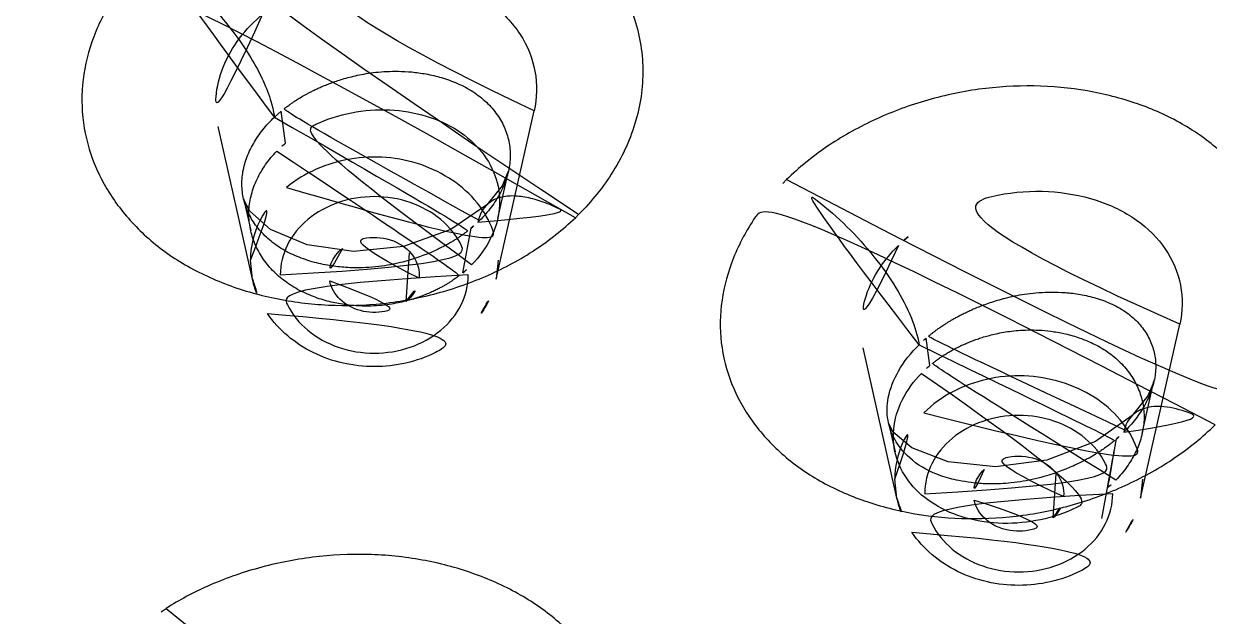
# Model space of a CAD drawing. Extents: x 16296684858 to 16296688009, y -37409618718 to -37409616409.
# Drawn here: x 16296685871.6 to 16296685883.42, y -37409617604.75 to -37409617598.84 of the extents above; entities that cross this region are included whole.
import ezdxf

# ---------------------------------------------------------------- set-up
doc = ezdxf.new("R2010")
doc.units = 0
doc.header["$LTSCALE"] = 10
doc.header["$MEASUREMENT"] = 0
doc.layers.get('0').update_dxf_attribs({"linetype": 'CONTINUOUS'})

msp = doc.modelspace()

# ---------------------------------------------------------------- linework, layer by layer
at = {"color": 7, "linetype": 'Continuous', "lineweight": 30}
for p, q in [((16296685876.306999, -37409617601.386253), (16296685876.685881, -37409617599.707123)), ((16296685874.16543, -37409617599.709747), (16296685874.098049, -37409617599.769447)), ((16296685874.209379, -37409617600.027977), (16296685874.165279, -37409617599.709663)), ((16296685873.87941, -37409617601.385941), (16296685873.536091, -37409617599.862572)), ((16296685876.32415, -37409617600.778732), (16296685876.43067, -37409617600.306343)), ((16296685879.166, -37409617600.430199), (16296685879.20369, -37409617600.392273)), ((16296685873.78981, -37409617600.581062), (16296685873.861561, -37409617600.899597)), ((16296685877.128771, -37409617600.741364), (16296685877.09734, -37409617600.772171)), ((16296685875.9776, -37409617601.320457), (16296685876.057489, -37409617600.877617)), ((16296685876.126671, -37409617600.815819), (16296685876.14192, -37409617600.801003)), ((16296685875.411329, -37409617601.607323), (16296685875.44585, -37409617601.120888)), ((16296685873.87941, -37409617601.385941), (16296685873.858231, -37409617601.196388)), ((16296685876.328239, -37409617601.196388), (16296685876.306999, -37409617601.386253)), ((16296685882.730431, -37409617603.567657), (16296685883.12159, -37409617601.834023)), ((16296685880.63233, -37409617602.244972), (16296685880.594641, -37409617601.972763)), ((16296685880.30283, -37409617603.56736), (16296685879.96562, -37409617602.071136)), ((16296685882.747959, -37409617602.922531), (16296685882.865129, -37409617602.402893)), ((16296685880.219749, -37409617602.821297), (16296685880.284081, -37409617603.106956)), ((16296685882.56428, -37409617602.911301), (16296685882.58235, -37409617602.893173)), ((16296685881.86129, -37409617603.764664), (16296685881.88904, -37409617603.325104)), ((16296685880.30283, -37409617603.56736), (16296685880.281651, -37409617603.3778)), ((16296685882.751659, -37409617603.3778), (16296685882.730431, -37409617603.567657)), ((16296685872.9687, -37409617604.700378), (16296685873.019211, -37409617604.667458))]:
    msp.add_line(p, q, dxfattribs=at)
for points in [[(16296685876.428329, -37409617600.312927), (16296685876.36804, -37409617600.454376), (16296685876.215691, -37409617600.644142)], [(16296685876.215839, -37409617600.643997), (16296685875.856291, -37409617600.891212), (16296685875.38443, -37409617601.058693), (16296685874.886209, -37409617601.108002), (16296685874.424339, -37409617601.04203), (16296685874.05954, -37409617600.889671), (16296685873.85368, -37409617600.708214), (16296685873.790991, -37409617600.587181)], [(16296685882.8627, -37409617602.409698), (16296685882.80337, -37409617602.548607), (16296685882.64909, -37409617602.743736)], [(16296685882.64922, -37409617602.743607), (16296685882.283701, -37409617603.004349), (16296685881.797831, -37409617603.190773), (16296685881.284981, -37409617603.257179), (16296685880.81406, -37409617603.205353), (16296685880.45092, -37409617603.065903), (16296685880.265791, -37409617602.909683), (16296685880.22061, -37409617602.825951)], [(16296685882.34643, -37409617603.772423), (16296685882.448509, -37409617603.211693), (16296685882.491699, -37409617602.975349)]]:
    msp.add_lwpolyline(points, dxfattribs=at)
for centre, radius, start, end in [((16296685874.952629, -37409617600.922478), 1.162999, 129.7234015, 135.570395), ((16296685875.236521, -37409617599.882607), 1.289677, 309.5204518, 313.6465487), ((16296685881.44623, -37409617602.187592), 1.603223, 130.1047632, 134.7484879), ((16296685875.244061, -37409617600.439407), 1.146428, 309.779775, 315.6502595), ((16296685881.52457, -37409617603.056183), 1.427595, 130.6401764, 134.5427434), ((16296685881.4048, -37409617603.16008), 1.197547, 130.1691422, 135.7138346), ((16296685881.595751, -37409617601.926048), 1.38159, 310.2903023, 314.5093922), ((16296685881.638149, -37409617602.563622), 1.182017, 310.2507197, 315.78091)]:
    msp.add_arc(centre, radius, start, end, dxfattribs=at)
for points, knots in [([(16296685898.215509, -37409617584.328484), (16296685898.21559, -37409617585.713203), (16296685897.981741, -37409617588.498817), (16296685896.93854, -37409617592.58239), (16296685895.22587, -37409617596.501038), (16296685892.879919, -37409617600.177963), (16296685889.94833, -37409617603.544167), (16296685886.48893, -37409617606.536774), (16296685882.56855, -37409617609.100281), (16296685878.261999, -37409617611.187103), (16296685873.650551, -37409617612.758263), (16296685868.822109, -37409617613.783943), (16296685865.524521, -37409617614.090111), (16296685863.86717, -37409617614.147903)], [0, 0, 0, 0, 0.082813822, 0.166263742, 0.250984467, 0.337483828, 0.426105415, 0.517010521, 0.610182872, 0.705440911, 0.80246456, 0.900821921, 1, 1, 1, 1]), ([(16296685863.86721, -37409617614.814484), (16296685865.42164, -37409617614.761482), (16296685868.516529, -37409617614.491333), (16296685873.06436, -37409617613.59774), (16296685877.43881, -37409617612.231178), (16296685881.569469, -37409617610.413597), (16296685885.39061, -37409617608.173889), (16296685888.84095, -37409617605.547218), (16296685891.86478, -37409617602.574867), (16296685894.412621, -37409617599.303497), (16296685896.44198, -37409617595.785011), (16296685897.91811, -37409617592.07531), (16296685898.81488, -37409617588.235878), (16296685899.015579, -37409617585.626663), (16296685899.015511, -37409617584.328484)], [0, 0, 0, 0, 0.090915414, 0.181190938, 0.270422449, 0.358258637, 0.444420454, 0.528724659, 0.611096395, 0.691583262, 0.770362773, 0.847735657, 0.92411538, 1, 1, 1, 1]), ([(16296685896.565371, -37409617585.436478), (16296685896.565439, -37409617586.733269), (16296685896.35038, -37409617589.343513), (16296685895.389799, -37409617593.174408), (16296685893.81168, -37409617596.854843), (16296685891.648491, -37409617600.316757), (16296685888.94223, -37409617603.49765), (16296685885.74218, -37409617606.340736), (16296685882.11182, -37409617608.791931), (16296685878.11841, -37409617610.808189), (16296685873.832319, -37409617612.354607), (16296685869.331421, -37409617613.402237), (16296685864.70064, -37409617613.930733), (16296685860.028971, -37409617613.930367), (16296685855.40255, -37409617613.402023), (16296685850.90774, -37409617612.356209), (16296685846.6269, -37409617610.812973), (16296685842.637369, -37409617608.800949), (16296685839.00975, -37409617606.355003), (16296685835.81028, -37409617603.517479), (16296685833.101, -37409617600.340111), (16296685830.93174, -37409617596.87722), (16296685829.346991, -37409617593.191177), (16296685828.381769, -37409617589.352226), (16296685828.165449, -37409617586.736038), (16296685828.165371, -37409617585.436478)], [0, 0, 0, 0, 0.039467152, 0.07928747, 0.1197016, 0.160836446, 0.203063895, 0.2463716, 0.290712175, 0.336005945, 0.382173286, 0.429058197, 0.476331706, 0.523712873, 0.570930863, 0.617740537, 0.663847356, 0.709094445, 0.753380435, 0.796632687, 0.838846392, 0.880029809, 0.920530501, 0.960449223, 1, 1, 1, 1]), ([(16296685863.867041, -37409617615.25592), (16296685865.52441, -37409617615.198112), (16296685868.822041, -37409617614.891937), (16296685873.65053, -37409617613.866226), (16296685878.261999, -37409617612.295036), (16296685882.568569, -37409617610.208191), (16296685886.48896, -37409617607.644676), (16296685889.94833, -37409617604.652039), (16296685892.879881, -37409617601.285828), (16296685895.2258, -37409617597.608917), (16296685896.938431, -37409617593.6903), (16296685897.9816, -37409617589.606781), (16296685898.21545, -37409617586.82119), (16296685898.21537, -37409617585.436478)], [0, 0, 0, 0, 0.099179496, 0.197537965, 0.294562404, 0.389820919, 0.482993446, 0.573898453, 0.662519691, 0.749018479, 0.833738426, 0.917187367, 1, 1, 1, 1]), ([(16296685825.0653, -37409617586.045883), (16296685825.06538, -37409617587.460716), (16296685825.300369, -37409617590.307854), (16296685826.348539, -37409617594.485443), (16296685828.06962, -37409617598.49839), (16296685830.428699, -37409617602.273659), (16296685833.38068, -37409617605.743263), (16296685836.871799, -37409617608.844833), (16296685840.832529, -37409617611.51886), (16296685845.19047, -37409617613.718781), (16296685849.86791, -37409617615.405777), (16296685854.779039, -37409617616.547943), (16296685859.82963, -37409617617.123352), (16296685864.923361, -37409617617.122131), (16296685869.967319, -37409617616.545433), (16296685874.868521, -37409617615.404572), (16296685879.53652, -37409617613.721252), (16296685883.88719, -37409617611.526482), (16296685887.84297, -37409617608.85862), (16296685891.332161, -37409617605.763283), (16296685894.2862, -37409617602.297546), (16296685896.650579, -37409617598.521523), (16296685898.3776, -37409617594.502907), (16296685899.42971, -37409617590.316963), (16296685899.665371, -37409617587.463608), (16296685899.665291, -37409617586.045883)], [0, 0, 0, 0, 0.039480573, 0.079296804, 0.119690272, 0.160821969, 0.203059758, 0.246376118, 0.290732494, 0.336042186, 0.382252965, 0.429155458, 0.47642631, 0.523791486, 0.570989488, 0.617786329, 0.663899361, 0.709132394, 0.753418549, 0.796672849, 0.838889695, 0.88006022, 0.920531113, 0.960438825, 1, 1, 1, 1]), ([(16296685899.015301, -37409617586.045883), (16296685899.015369, -37409617587.435852), (16296685898.784849, -37409617590.233162), (16296685897.755489, -37409617594.33799), (16296685896.06476, -37409617598.281311), (16296685893.74715, -37409617601.990837), (16296685890.84721, -37409617605.39975), (16296685887.417721, -37409617608.44696), (16296685883.526751, -37409617611.07428), (16296685879.24552, -37409617613.235847), (16296685874.65015, -37409617614.893532), (16296685869.824881, -37409617616.016037), (16296685864.861971, -37409617616.581711), (16296685859.8563, -37409617616.580673), (16296685854.899429, -37409617616.01403), (16296685850.08304, -37409617614.892937), (16296685845.49589, -37409617613.2388), (16296685841.22081, -37409617611.082207), (16296685837.333839, -37409617608.460861), (16296685833.90546, -37409617605.419708), (16296685831.002649, -37409617602.014633), (16296685828.678921, -37409617598.304298), (16296685826.9814, -37409617594.35537), (16296685825.94721, -37409617590.242249), (16296685825.71538, -37409617587.438728), (16296685825.7153, -37409617586.045883)], [0, 0, 0, 0, 0.039474285, 0.079290558, 0.119687987, 0.160818636, 0.203049312, 0.246357654, 0.290706797, 0.336012441, 0.382214469, 0.429115805, 0.476390614, 0.523763173, 0.570969719, 0.61777358, 0.66388826, 0.709126849, 0.753412861, 0.796664323, 0.838879123, 0.880053881, 0.920533265, 0.960444101, 1, 1, 1, 1]), ([(16296685828.16523, -37409617586.636948), (16296685828.1653, -37409617587.933762), (16296685828.380659, -37409617590.544006), (16296685829.341669, -37409617594.374901), (16296685830.9202, -37409617598.055321), (16296685833.083771, -37409617601.517258), (16296685835.79038, -37409617604.698112), (16296685838.990749, -37409617607.541199), (16296685842.62137, -37409617609.992393), (16296685846.61499, -37409617612.008636), (16296685850.90126, -37409617613.555077), (16296685855.402269, -37409617614.602722), (16296685860.0331, -37409617615.131187), (16296685864.704769, -37409617615.130836), (16296685869.331129, -37409617614.602478), (16296685873.82583, -37409617613.556664), (16296685878.10651, -37409617612.013451), (16296685882.095819, -37409617610.001404), (16296685885.723169, -37409617607.55545), (16296685888.922331, -37409617604.717941), (16296685891.63126, -37409617601.540573), (16296685893.80014, -37409617598.077667), (16296685895.38447, -37409617594.391617), (16296685896.34927, -37409617590.552673), (16296685896.56529, -37409617587.936478), (16296685896.56522, -37409617586.636948)], [0, 0, 0, 0, 0.039467512, 0.079288874, 0.119704634, 0.16084154, 0.203071313, 0.24638142, 0.290724294, 0.336020102, 0.382189092, 0.429075161, 0.476349266, 0.523730432, 0.570947826, 0.617756344, 0.663861518, 0.709106572, 0.753390268, 0.796640123, 0.838851502, 0.880032855, 0.920531911, 0.960449584, 1, 1, 1, 1]), ([(16296685895.865219, -37409617586.636948), (16296685895.86529, -37409617587.907318), (16296685895.65461, -37409617590.464043), (16296685894.713739, -37409617594.216316), (16296685893.168171, -37409617597.821022), (16296685891.049431, -37409617601.212059), (16296685888.3983, -37409617604.328323), (16296685885.26292, -37409617607.113907), (16296685881.705891, -37409617609.515343), (16296685877.79385, -37409617611.490189), (16296685873.595909, -37409617613.004539), (16296685869.188259, -37409617614.030327), (16296685864.653561, -37409617614.547867), (16296685860.078711, -37409617614.547707), (16296685855.54789, -37409617614.030548), (16296685851.14554, -37409617613.006683), (16296685846.952089, -37409617611.495453), (16296685843.043341, -37409617609.524597), (16296685839.48876, -37409617607.128227), (16296685836.35383, -37409617604.348099), (16296685833.699631, -37409617601.235283), (16296685831.574829, -37409617597.843239), (16296685830.022671, -37409617594.232918), (16296685829.077209, -37409617590.472656), (16296685828.865299, -37409617587.910019), (16296685828.865219, -37409617586.636948)], [0, 0, 0, 0, 0.039470344, 0.079285515, 0.119694774, 0.160825485, 0.203058535, 0.246381229, 0.290734148, 0.336032795, 0.382191341, 0.42906277, 0.476322219, 0.523690669, 0.570898633, 0.617701681, 0.663807516, 0.709064969, 0.753365147, 0.796632508, 0.838852555, 0.880033368, 0.920530722, 0.960445513, 1, 1, 1, 1]), ([(16296685899.66507, -37409617587.803146), (16296685899.66515, -37409617589.217346), (16296685899.43074, -37409617592.062592), (16296685898.38414, -37409617596.238373), (16296685896.663481, -37409617600.253677), (16296685894.303261, -37409617604.031609), (16296685891.34963, -37409617607.502747), (16296685887.859159, -37409617610.6036), (16296685883.897579, -37409617613.278084), (16296685879.538799, -37409617615.477898), (16296685874.863529, -37409617617.163483), (16296685869.95809, -37409617618.304367), (16296685864.912861, -37409617618.879997), (16296685859.82073, -37409617618.879997), (16296685854.775431, -37409617618.304367), (16296685849.869869, -37409617617.163437), (16296685845.19442, -37409617615.477898), (16296685840.8354, -37409617613.278053), (16296685836.873541, -37409617610.6036), (16296685833.38271, -37409617607.502747), (16296685830.428699, -37409617604.031609), (16296685828.06806, -37409617600.2537), (16296685826.34697, -37409617596.238403), (16296685825.299891, -37409617592.062607), (16296685825.065161, -37409617589.217346), (16296685825.065081, -37409617587.803146)], [0, 0, 0, 0, 0.039462523, 0.07924376, 0.119632051, 0.160859264, 0.203083381, 0.246380295, 0.290743779, 0.336091656, 0.382276139, 0.429096748, 0.476314654, 0.523667787, 0.570886287, 0.617708052, 0.663894185, 0.709244101, 0.753609884, 0.796909198, 0.83913564, 0.880364919, 0.920754837, 0.960537117, 1, 1, 1, 1]), ([(16296685899.66507, -37409617587.807854), (16296685899.664829, -37409617589.723167), (16296685899.23185, -37409617593.595253), (16296685897.31506, -37409617599.172043), (16296685894.20315, -37409617604.349564), (16296685890.01115, -37409617608.948952), (16296685884.887899, -37409617612.819733), (16296685879.00938, -37409617615.836571), (16296685872.57485, -37409617617.902458), (16296685865.800119, -37409617618.951263), (16296685858.91136, -37409617618.949516), (16296685852.138161, -37409617617.89756), (16296685845.706421, -37409617615.829247), (16296685839.83147, -37409617612.811073), (16296685834.71191, -37409617608.94014), (16296685830.523081, -37409617604.341583), (16296685827.41338, -37409617599.165367), (16296685825.49778, -37409617593.589767), (16296685825.065189, -37409617589.718323), (16296685825.065081, -37409617587.803162)], [0, 0, 0, 0, 0.053444629, 0.107679032, 0.16334275, 0.220823419, 0.280278686, 0.341566919, 0.404333708, 0.468052544, 0.532094634, 0.595803573, 0.658551757, 0.719815261, 0.779243233, 0.83669771, 0.892339767, 0.946559837, 1, 1, 1, 1]), ([(16296685862.36681, -37409617618.964119), (16296685867.208521, -37409617618.964119), (16296685876.75536, -37409617617.433853), (16296685887.26387, -37409617611.724808), (16296685893.629959, -37409617605.313423), (16296685897.146509, -37409617599.880333), (16296685899.321989, -37409617593.964783), (16296685899.814819, -37409617589.832718), (16296685899.815069, -37409617587.791237)], [0, 0, 0, 0, 0.269915888, 0.528242582, 0.651510473, 0.770531483, 0.886190416, 1, 1, 1, 1]), ([(16296685899.44422, -37409617587.96347), (16296685899.44425, -37409617588.666672), (16296685899.386459, -37409617590.075218), (16296685899.12672, -37409617592.175957), (16296685898.6954, -37409617594.256203), (16296685898.09511, -37409617596.305107), (16296685897.328739, -37409617598.314034), (16296685896.40074, -37409617600.272636), (16296685895.31535, -37409617602.172829), (16296685894.07613, -37409617604.00885), (16296685892.68742, -37409617605.772659), (16296685891.154499, -37409617607.456398), (16296685889.48637, -37409617609.049377), (16296685887.690901, -37409617610.54406), (16296685885.777069, -37409617611.932762), (16296685883.754999, -37409617613.208527), (16296685881.63413, -37409617614.365578), (16296685879.425541, -37409617615.39846), (16296685877.13855, -37409617616.303001), (16296685874.78421, -37409617617.075287), (16296685872.372459, -37409617617.712029), (16296685869.91357, -37409617618.21067), (16296685867.418579, -37409617618.568703), (16296685864.895531, -37409617618.784607), (16296685862.3571, -37409617618.856537), (16296685859.81284, -37409617618.783302), (16296685857.278271, -37409617618.564873), (16296685854.76811, -37409617618.201881), (16296685852.296329, -37409617617.69722), (16296685849.882919, -37409617617.05545), (16296685847.535761, -37409617616.281433), (16296685845.27124, -37409617615.38195), (16296685843.09037, -37409617614.360519), (16296685841.00033, -37409617613.22052), (16296685839.004339, -37409617611.964958), (16296685837.105749, -37409617610.592751), (16296685835.31596, -37409617609.11158), (16296685833.639071, -37409617607.518723), (16296685832.089939, -37409617605.82724), (16296685830.67597, -37409617604.037407), (16296685829.410101, -37409617602.165703), (16296685828.301901, -37409617600.219414), (16296685827.35858, -37409617598.214043), (16296685826.590679, -37409617596.17157), (16296685825.997549, -37409617594.103127), (16296685825.58357, -37409617592.045197), (16296685825.339609, -37409617589.99556), (16296685825.285931, -37409617588.640198), (16296685825.285891, -37409617587.96347)], [0, 0, 0, 0, 0.019728139, 0.039496765, 0.059321405, 0.079263395, 0.099330399, 0.11957997, 0.140006774, 0.160664345, 0.181666527, 0.20293107, 0.224491857, 0.246324347, 0.268422618, 0.290781098, 0.313353824, 0.336156716, 0.359139991, 0.382308836, 0.405628773, 0.429078831, 0.452657044, 0.476302492, 0.500082022, 0.523861487, 0.547671196, 0.571412322, 0.594975746, 0.618406884, 0.641431704, 0.664272246, 0.686724133, 0.708952201, 0.731020021, 0.752833858, 0.77462619, 0.796146974, 0.817668138, 0.838919211, 0.860080831, 0.880999319, 0.901689394, 0.92218973, 0.942148868, 0.961992892, 0.981014557, 1, 1, 1, 1]), ([(16296685877.12896, -37409617600.741173), (16296685877.259689, -37409617600.610687), (16296685877.4951, -37409617600.319527), (16296685877.72699, -37409617599.810707), (16296685877.799271, -37409617599.258904), (16296685877.69062, -37409617598.713089), (16296685877.412239, -37409617598.218407), (16296685876.9876, -37409617597.80909), (16296685876.45503, -37409617597.503532), (16296685875.84178, -37409617597.3162), (16296685875.18548, -37409617597.247353), (16296685874.525881, -37409617597.302963), (16296685873.90019, -37409617597.474716), (16296685873.332399, -37409617597.74823), (16296685872.999729, -37409617598.000549), (16296685872.852461, -37409617598.142433)], [0, 0, 0, 0, 0.071102818, 0.142679892, 0.212622285, 0.281766493, 0.353226066, 0.427745606, 0.506138338, 0.587440338, 0.672852379, 0.758686505, 0.840756368, 0.921280252, 1, 1, 1, 1]), ([(16296685877.09737, -37409617600.772186), (16296685876.97386, -37409617600.89077), (16296685876.70015, -37409617601.106537), (16296685876.233061, -37409617601.358269), (16296685875.7218, -37409617601.538353), (16296685875.183701, -37409617601.640823), (16296685874.63772, -37409617601.657097), (16296685874.10467, -37409617601.590309), (16296685873.603729, -37409617601.445778), (16296685873.15333, -37409617601.227364), (16296685872.773081, -37409617600.937721), (16296685872.47526, -37409617600.590393), (16296685872.269859, -37409617600.197609), (16296685872.168329, -37409617599.772728), (16296685872.181721, -37409617599.334511), (16296685872.304689, -37409617598.903664), (16296685872.52165, -37409617598.50901), (16296685872.716221, -37409617598.277649), (16296685872.81992, -37409617598.174217)], [0, 0, 0, 0, 0.065618269, 0.133559237, 0.203120609, 0.273384553, 0.343437235, 0.412383205, 0.479239766, 0.543148755, 0.603846096, 0.661822308, 0.717778668, 0.772794833, 0.827999061, 0.884555397, 0.943581462, 1, 1, 1, 1]), ([(16296685874.098049, -37409617599.769447), (16296685874.088949, -37409617599.708122), (16296685874.056919, -37409617599.575012), (16296685873.971581, -37409617599.366638), (16296685873.845209, -37409617599.13987), (16296685873.6252, -37409617598.823578), (16296685873.358721, -37409617598.534286), (16296685873.06918, -37409617598.28994), (16296685872.923611, -37409617598.187592), (16296685872.852461, -37409617598.142433)], [0, 0, 0, 0, 0.088204952, 0.195456307, 0.320716594, 0.458777176, 0.745716443, 0.879651685, 1, 1, 1, 1]), ([(16296685876.68594, -37409617599.706833), (16296685876.71487, -37409617599.578468), (16296685876.722679, -37409617599.305931), (16296685876.56427, -37409617598.92218), (16296685876.26148, -37409617598.611549), (16296685875.851311, -37409617598.399834), (16296685875.372311, -37409617598.30204), (16296685874.713079, -37409617598.331551), (16296685874.23064, -37409617598.534973), (16296685873.98045, -37409617598.743393)], [0, 0, 0, 0, 0.108481758, 0.21756801, 0.333389478, 0.458779117, 0.592767593, 0.731544375, 1, 1, 1, 1]), ([(16296685873.98045, -37409617598.743393), (16296685873.811899, -37409617598.883797), (16296685873.601391, -37409617599.149879), (16296685873.500959, -37409617599.562859), (16296685873.514521, -37409617599.766823), (16296685873.53628, -37409617599.863319)], [0, 0, 0, 0, 0.522434231, 0.764414276, 1, 1, 1, 1]), ([(16296685876.141821, -37409617600.800926), (16296685876.183689, -37409617600.759377), (16296685876.26137, -37409617600.670853), (16296685876.354441, -37409617600.524513), (16296685876.418631, -37409617600.370911), (16296685876.450871, -37409617600.216591), (16296685876.44932, -37409617600.064552), (16296685876.413891, -37409617599.916237), (16296685876.344681, -37409617599.774353), (16296685876.243071, -37409617599.644997), (16296685876.11417, -37409617599.534592), (16296685875.965281, -37409617599.447807), (16296685875.807381, -37409617599.385368), (16296685875.65143, -37409617599.34446), (16296685875.504749, -37409617599.321114), (16296685875.370081, -37409617599.31115), (16296685875.247589, -37409617599.311127), (16296685875.13685, -37409617599.318382), (16296685875.03723, -37409617599.330872), (16296685874.947901, -37409617599.346901), (16296685874.867889, -37409617599.365082), (16296685874.79623, -37409617599.384422), (16296685874.73201, -37409617599.404266), (16296685874.674379, -37409617599.424156), (16296685874.622641, -37409617599.443718), (16296685874.57613, -37409617599.462807), (16296685874.534269, -37409617599.481239), (16296685874.496559, -37409617599.498894), (16296685874.46254, -37409617599.515739), (16296685874.43182, -37409617599.531761), (16296685874.404039, -37409617599.546944), (16296685874.37888, -37409617599.561234), (16296685874.35606, -37409617599.574707), (16296685874.32958, -37409617599.590912), (16296685874.30077, -37409617599.609306), (16296685874.270781, -37409617599.6297), (16296685874.245661, -37409617599.647003), (16296685874.222521, -37409617599.665382), (16296685874.19453, -37409617599.680321), (16296685874.17931, -37409617599.713173), (16296685874.16531, -37409617599.70974)], [0, 0, 0, 0, 0.049953932, 0.099342132, 0.146248174, 0.190209492, 0.23193074, 0.273985861, 0.318311828, 0.364584728, 0.41232913, 0.461194932, 0.509857698, 0.55569865, 0.597494306, 0.63548105, 0.669946305, 0.701163099, 0.729405746, 0.754931814, 0.778002891, 0.798875039, 0.817781587, 0.834926797, 0.850490527, 0.864634272, 0.877501355, 0.88921934, 0.899902475, 0.909652747, 0.918560821, 0.926707178, 0.934163586, 0.940994135, 0.953000495, 0.963121332, 0.971677608, 0.978920728, 0.987794396, 1, 1, 1, 1]), ([(16296685879.20369, -37409617600.392258), (16296685879.326321, -37409617600.271873), (16296685879.59833, -37409617600.051086), (16296685880.06349, -37409617599.788757), (16296685880.57534, -37409617599.595222), (16296685881.11577, -37409617599.477928), (16296685881.663549, -37409617599.444641), (16296685882.19656, -37409617599.493584), (16296685882.69602, -37409617599.62014), (16296685883.146049, -37409617599.819733), (16296685883.52824, -37409617600.091087), (16296685883.82876, -37409617600.422401), (16296685884.03772, -37409617600.800232), (16296685884.143841, -37409617601.212273), (16296685884.1346, -37409617601.641533), (16296685884.01609, -37409617602.068611), (16296685883.80356, -37409617602.463303), (16296685883.61202, -37409617602.696472), (16296685883.51025, -37409617602.800903)], [0, 0, 0, 0, 0.066356041, 0.135258105, 0.205986568, 0.277668255, 0.348737877, 0.417817357, 0.484267427, 0.54755544, 0.607512167, 0.664576418, 0.719458346, 0.773231345, 0.827513314, 0.88390005, 0.943404754, 1, 1, 1, 1]), ([(16296685876.06385, -37409617601.240822), (16296685876.139681, -37409617601.163231), (16296685876.26619, -37409617600.990143), (16296685876.360069, -37409617600.687599), (16296685876.32711, -37409617600.378227), (16296685876.1756, -37409617600.102303), (16296685875.9279, -37409617599.884338), (16296685875.60758, -37409617599.743507), (16296685875.24362, -37409617599.681503), (16296685874.865789, -37409617599.710129), (16296685874.509781, -37409617599.82383), (16296685874.300579, -37409617599.953148), (16296685874.209379, -37409617600.027977)], [0, 0, 0, 0, 0.096256373, 0.186898029, 0.274815104, 0.364642425, 0.459953998, 0.562396186, 0.671274917, 0.784493556, 0.895306458, 1, 1, 1, 1]), ([(16296685874.098049, -37409617599.769447), (16296685874.056721, -37409617599.808884), (16296685873.97978, -37409617599.892342), (16296685873.88493, -37409617600.030609), (16296685873.81599, -37409617600.177269), (16296685873.776569, -37409617600.32756), (16296685873.769341, -37409617600.477821), (16296685873.795601, -37409617600.624939), (16296685873.854361, -37409617600.766258), (16296685873.944401, -37409617600.89682), (16296685874.06204, -37409617601.011177), (16296685874.203739, -37409617601.105957), (16296685874.36507, -37409617601.179466), (16296685874.53644, -37409617601.230904), (16296685874.70565, -37409617601.260857), (16296685874.862921, -37409617601.273117), (16296685875.005619, -37409617601.272163), (16296685875.133909, -37409617601.261047), (16296685875.24851, -37409617601.243088), (16296685875.35058, -37409617601.221123), (16296685875.44137, -37409617601.196838), (16296685875.522039, -37409617601.171204), (16296685875.593731, -37409617601.145042), (16296685875.65756, -37409617601.118927), (16296685875.71446, -37409617601.0933), (16296685875.76528, -37409617601.068451), (16296685875.810671, -37409617601.044441), (16296685875.851259, -37409617601.021523), (16296685875.88769, -37409617600.999863), (16296685875.920321, -37409617600.979263), (16296685875.94945, -37409617600.959663), (16296685875.975361, -37409617600.940964), (16296685875.99888, -37409617600.923477), (16296685876.026609, -37409617600.903419), (16296685876.04677, -37409617600.888924), (16296685876.05748, -37409617600.877617)], [0, 0, 0, 0, 0.048136162, 0.095298025, 0.140737866, 0.184004647, 0.225381772, 0.266484398, 0.308884545, 0.353375769, 0.399179343, 0.446305069, 0.496306052, 0.54799924, 0.596647278, 0.640820363, 0.680737252, 0.716749861, 0.74920765, 0.778411343, 0.804687474, 0.828360253, 0.849695716, 0.868979332, 0.886444489, 0.902266941, 0.916640783, 0.929697302, 0.941544761, 0.952352327, 0.962206504, 0.971116875, 0.979267557, 0.986889862, 1, 1, 1, 1]), ([(16296685874.12212, -37409617600.108337), (16296685874.081369, -37409617600.14994), (16296685874.0075, -37409617600.237961), (16296685873.92161, -37409617600.383636), (16296685873.864889, -37409617600.536583), (16296685873.839161, -37409617600.69265), (16296685873.846399, -37409617600.847923), (16296685873.88554, -37409617600.998734), (16296685873.95421, -37409617601.141144), (16296685874.04974, -37409617601.271027), (16296685874.169109, -37409617601.385178), (16296685874.30942, -37409617601.48008), (16296685874.46324, -37409617601.553467), (16296685874.619909, -37409617601.604927), (16296685874.76931, -37409617601.636337), (16296685874.90621, -37409617601.651733), (16296685875.029551, -37409617601.655197), (16296685875.14024, -37409617601.649857), (16296685875.23913, -37409617601.638329), (16296685875.327101, -37409617601.622757), (16296685875.405491, -37409617601.60466), (16296685875.475531, -37409617601.584969), (16296685875.53821, -37409617601.564407), (16296685875.594271, -37409617601.543571), (16296685875.64435, -37409617601.52285), (16296685875.6891, -37409617601.502541), (16296685875.72912, -37409617601.482887), (16296685875.764971, -37409617601.463982), (16296685875.79718, -37409617601.445923), (16296685875.8262, -37409617601.428719), (16296685875.85235, -37409617601.412361), (16296685875.87583, -37409617601.396843), (16296685875.902691, -37409617601.378151), (16296685875.936359, -37409617601.352951), (16296685875.96452, -37409617601.333939), (16296685875.9776, -37409617601.320457)], [0, 0, 0, 0, 0.051518311, 0.101133231, 0.148915151, 0.195002515, 0.240110169, 0.28542133, 0.331907485, 0.379129639, 0.427300193, 0.47730454, 0.528339501, 0.577583041, 0.622856151, 0.663156211, 0.699288472, 0.731897627, 0.761110275, 0.787308062, 0.810881576, 0.832259312, 0.851651537, 0.869221191, 0.885150507, 0.899586194, 0.912687367, 0.924591282, 0.935429736, 0.945350276, 0.954440045, 0.962719318, 0.970235911, 0.983383385, 1, 1, 1, 1]), ([(16296685874.21965, -37409617600.469582), (16296685874.396919, -37409617600.321922), (16296685874.852921, -37409617600.129189), (16296685875.56776, -37409617600.18428), (16296685876.07202, -37409617600.509987), (16296685876.290569, -37409617600.888), (16296685876.32823, -37409617601.095306), (16296685876.328239, -37409617601.196388)], [0, 0, 0, 0, 0.256688161, 0.522229864, 0.77120704, 0.887559443, 1, 1, 1, 1]), ([(16296685883.473591, -37409617602.837791), (16296685883.350389, -37409617602.958771), (16296685883.077209, -37409617603.180153), (16296685882.610769, -37409617603.442413), (16296685882.10001, -37409617603.635368), (16296685881.562611, -37409617603.752831), (16296685881.01745, -37409617603.786034), (16296685880.485149, -37409617603.73764), (16296685879.984579, -37409617603.612343), (16296685879.533581, -37409617603.413437), (16296685879.15115, -37409617603.142639), (16296685878.849689, -37409617602.812233), (16296685878.639669, -37409617602.433647), (16296685878.533091, -37409617602.019432), (16296685878.54212, -37409617601.587807), (16296685878.661381, -37409617601.159569), (16296685878.87409, -37409617600.76593), (16296685879.064989, -37409617600.533859), (16296685879.165991, -37409617600.430183)], [0, 0, 0, 0, 0.066661712, 0.135743689, 0.206380746, 0.277502924, 0.348074134, 0.417172284, 0.483819225, 0.547173723, 0.607060122, 0.664083868, 0.719047284, 0.773181136, 0.827856477, 0.884378055, 0.943828158, 1, 1, 1, 1]), ([(16296685880.523199, -37409617602.038689), (16296685880.5093, -37409617601.947357), (16296685880.44721, -37409617601.749947), (16296685880.29287, -37409617601.455254), (16296685880.07555, -37409617601.15033), (16296685879.81109, -37409617600.857971), (16296685879.519239, -37409617600.600021), (16296685879.30928, -37409617600.454269), (16296685879.203739, -37409617600.392288)], [0, 0, 0, 0, 0.128258766, 0.284125085, 0.460436094, 0.64646305, 0.830130894, 1, 1, 1, 1]), ([(16296685883.121679, -37409617601.833656), (16296685883.15023, -37409617601.707283), (16296685883.15786, -37409617601.439842), (16296685882.997881, -37409617601.065773), (16296685882.693951, -37409617600.769447), (16296685882.28446, -37409617600.573647), (16296685881.80685, -37409617600.490868), (16296685881.146391, -37409617600.537392), (16296685880.66511, -37409617600.749191), (16296685880.41345, -37409617600.961349)], [0, 0, 0, 0, 0.107651621, 0.214834169, 0.328628417, 0.452685179, 0.586542415, 0.726549985, 1, 1, 1, 1]), ([(16296685873.858231, -37409617601.196388), (16296685873.858219, -37409617601.061607), (16296685873.92704, -37409617600.780983), (16296685874.110161, -37409617600.560806), (16296685874.21965, -37409617600.469582)], [0, 0, 0, 0, 0.486088453, 1, 1, 1, 1]), ([(16296685874.155979, -37409617601.342346), (16296685874.15596, -37409617601.239998), (16296685874.20849, -37409617601.026733), (16296685874.423031, -37409617600.768593), (16296685874.73313, -37409617600.600563), (16296685875.09314, -37409617600.542419), (16296685875.453171, -37409617600.60054), (16296685875.763309, -37409617600.768578), (16296685875.97789, -37409617601.026703), (16296685876.030451, -37409617601.239967), (16296685876.03046, -37409617601.342346)], [0, 0, 0, 0, 0.114310562, 0.235125245, 0.364642592, 0.49997985, 0.635319504, 0.764849306, 0.885681429, 1, 1, 1, 1]), ([(16296685876.126671, -37409617600.815819), (16296685876.13306, -37409617600.780388), (16296685876.157249, -37409617600.711571), (16296685876.22554, -37409617600.625427), (16296685876.327551, -37409617600.57058), (16296685876.454571, -37409617600.550056), (16296685876.60128, -37409617600.563591), (16296685876.762039, -37409617600.607201), (16296685876.930401, -37409617600.677963), (16296685877.04151, -37409617600.739021), (16296685877.09734, -37409617600.772171)], [0, 0, 0, 0, 0.095482627, 0.186940741, 0.283038364, 0.392512547, 0.52073572, 0.667599976, 0.82890741, 1, 1, 1, 1]), ([(16296685875.540649, -37409617601.376419), (16296685875.548571, -37409617601.300926), (16296685875.500799, -37409617601.131767), (16296685875.28446, -37409617600.980408), (16296685875.015961, -37409617600.950691), (16296685874.842051, -37409617601.021599), (16296685874.775, -37409617601.077431)], [0, 0, 0, 0, 0.225544052, 0.473522378, 0.74077432, 1, 1, 1, 1]), ([(16296685874.775, -37409617601.077431), (16296685874.727539, -37409617601.117126), (16296685874.64937, -37409617601.21656), (16296685874.63802, -37409617601.344017), (16296685874.64904, -37409617601.401413)], [0, 0, 0, 0, 0.514191625, 1, 1, 1, 1]), ([(16296685880.31757, -37409617601.048973), (16296685880.178341, -37409617601.187111), (16296685879.957069, -37409617601.505592), (16296685879.926901, -37409617601.899757), (16296685879.96582, -37409617602.071983)], [0, 0, 0, 0, 0.526226184, 1, 1, 1, 1]), ([(16296685876.03046, -37409617601.342346), (16296685876.03046, -37409617601.444679), (16296685875.97793, -37409617601.657944), (16296685875.763411, -37409617601.916077), (16296685875.45331, -37409617602.084129), (16296685875.09329, -37409617602.142258), (16296685874.733259, -37409617602.084129), (16296685874.42312, -37409617601.916107), (16296685874.20854, -37409617601.657982), (16296685874.155979, -37409617601.444687), (16296685874.155979, -37409617601.342346)], [0, 0, 0, 0, 0.114310562, 0.235125245, 0.364642592, 0.49997985, 0.635319504, 0.764849306, 0.885681429, 1, 1, 1, 1]), ([(16296685874.64904, -37409617601.401413), (16296685874.662291, -37409617601.470467), (16296685874.74262, -37409617601.607384), (16296685874.954029, -37409617601.717102), (16296685875.1984, -37409617601.726173), (16296685875.351009, -37409617601.657318), (16296685875.411329, -37409617601.607323)], [0, 0, 0, 0, 0.228686057, 0.480488282, 0.745140289, 1, 1, 1, 1]), ([(16296685875.411329, -37409617601.607323), (16296685875.42938, -37409617601.592308), (16296685875.49321, -37409617601.529602), (16296685875.53377, -37409617601.442009), (16296685875.540649, -37409617601.376419)], [0, 0, 0, 0, 0.262449497, 1, 1, 1, 1]), ([(16296685882.582199, -37409617602.893089), (16296685882.62191, -37409617602.852249), (16296685882.695539, -37409617602.766388), (16296685882.78521, -37409617602.625954), (16296685882.848789, -37409617602.479309), (16296685882.882839, -37409617602.331688), (16296685882.884529, -37409617602.18631), (16296685882.85239, -37409617602.045753), (16296685882.78709, -37409617601.912453), (16296685882.688391, -37409617601.792191), (16296685882.56064, -37409617601.690872), (16296685882.41148, -37409617601.613037), (16296685882.252769, -37409617601.560387), (16296685882.09635, -37409617601.52906), (16296685881.94953, -37409617601.514442), (16296685881.814381, -37409617601.512268), (16296685881.691019, -37409617601.519157), (16296685881.57918, -37409617601.532532), (16296685881.478279, -37409617601.550507), (16296685881.38752, -37409617601.571541), (16296685881.306061, -37409617601.594223), (16296685881.232969, -37409617601.617683), (16296685881.167339, -37409617601.641228), (16296685881.108351, -37409617601.664413), (16296685881.055321, -37409617601.686943), (16296685881.00758, -37409617601.708656), (16296685880.964581, -37409617601.729446), (16296685880.925791, -37409617601.749283), (16296685880.890791, -37409617601.768066), (16296685880.85918, -37409617601.785873), (16296685880.830601, -37409617601.802673), (16296685880.80475, -37409617601.818459), (16296685880.781321, -37409617601.833313), (16296685880.75408, -37409617601.851112), (16296685880.724489, -37409617601.871361), (16296685880.69355, -37409617601.893509), (16296685880.668079, -37409617601.912987), (16296685880.643259, -37409617601.931343), (16296685880.622311, -37409617601.952904), (16296685880.597509, -37409617601.962143), (16296685880.594629, -37409617601.972816)], [0, 0, 0, 0, 0.048835059, 0.09664479, 0.14235248, 0.18521919, 0.225680182, 0.265919006, 0.307737013, 0.351806796, 0.398192507, 0.446589908, 0.495309828, 0.541078948, 0.583097534, 0.621642743, 0.656858247, 0.6889432, 0.718155346, 0.744696897, 0.768779792, 0.790637194, 0.81050224, 0.828555478, 0.844964408, 0.859902466, 0.873511922, 0.885918703, 0.897238637, 0.907576674, 0.917023488, 0.925654265, 0.933555486, 0.94080209, 0.953550801, 0.964305693, 0.973401079, 0.981106033, 0.990519917, 1, 1, 1, 1]), ([(16296685874.028419, -37409617601.727547), (16296685874.14049, -37409617601.893158), (16296685874.47233, -37409617602.167397), (16296685875.09483, -37409617602.302193), (16296685875.71699, -37409617602.166107), (16296685876.048071, -37409617601.89109), (16296685876.159639, -37409617601.725243)], [0, 0, 0, 0, 0.244705046, 0.500077808, 0.755397943, 1, 1, 1, 1]), ([(16296685882.485279, -37409617603.38797), (16296685882.525351, -37409617603.346779), (16296685882.598551, -37409617603.25946), (16296685882.6847, -37409617603.115211), (16296685882.74267, -37409617602.963898), (16296685882.770189, -37409617602.810257), (16296685882.764971, -37409617602.657753), (16296685882.727091, -37409617602.509392), (16296685882.658091, -37409617602.368713), (16296685882.560169, -37409617602.24057), (16296685882.43734, -37409617602.129646), (16296685882.296511, -37409617602.041283), (16296685882.14922, -37409617601.976761), (16296685882.006121, -37409617601.933487), (16296685881.87286, -37409617601.907227), (16296685881.750509, -37409617601.893753), (16296685881.63913, -37409617601.88987), (16296685881.538349, -37409617601.893127), (16296685881.447611, -37409617601.901627), (16296685881.36611, -37409617601.913742), (16296685881.29299, -37409617601.928162), (16296685881.227421, -37409617601.944031), (16296685881.168619, -37409617601.960648), (16296685881.11581, -37409617601.9776), (16296685881.06831, -37409617601.99453), (16296685881.025499, -37409617602.011208), (16296685880.986879, -37409617602.027458), (16296685880.95199, -37409617602.043167), (16296685880.92045, -37409617602.058273), (16296685880.891899, -37409617602.072693), (16296685880.86603, -37409617602.086433), (16296685880.842569, -37409617602.099426), (16296685880.815331, -37409617602.115143), (16296685880.785681, -37409617602.133163), (16296685880.754721, -37409617602.153191), (16296685880.728861, -37409617602.170799), (16296685880.70455, -37409617602.18821), (16296685880.68187, -37409617602.204788), (16296685880.657881, -37409617602.224709), (16296685880.639999, -37409617602.23571), (16296685880.63233, -37409617602.244972)], [0, 0, 0, 0, 0.051131843, 0.100919063, 0.148829869, 0.194525147, 0.238882575, 0.283557558, 0.329740647, 0.377372718, 0.426201476, 0.476205472, 0.524636149, 0.568854116, 0.608965948, 0.645324144, 0.678256998, 0.708047757, 0.73497619, 0.759313633, 0.781327095, 0.801261244, 0.819321576, 0.835692622, 0.850595995, 0.86418161, 0.876570079, 0.887881016, 0.898219443, 0.907677172, 0.916337901, 0.924277288, 0.93154355, 0.944318069, 0.955148802, 0.964339922, 0.97215801, 0.981759107, 0.989299565, 1, 1, 1, 1]), ([(16296685880.52322, -37409617602.038689), (16296685880.44363, -37409617602.117058), (16296685880.313511, -37409617602.280296), (16296685880.20536, -37409617602.54509), (16296685880.19964, -37409617602.784157), (16296685880.278271, -37409617603.007629), (16296685880.45612, -37409617603.214546), (16296685880.6947, -37409617603.337624), (16296685880.89879, -37409617603.391632), (16296685881.03027, -37409617603.412033), (16296685881.122841, -37409617603.422829), (16296685881.197531, -37409617603.425598), (16296685881.26549, -37409617603.426849), (16296685881.3473, -37409617603.425056), (16296685881.446289, -37409617603.417503), (16296685881.562731, -37409617603.401176), (16296685881.68008, -37409617603.376343), (16296685881.786659, -37409617603.348557), (16296685881.8745, -37409617603.320557), (16296685881.943029, -37409617603.295677), (16296685882.00255, -37409617603.272438), (16296685882.06011, -37409617603.248108), (16296685882.12711, -37409617603.216797), (16296685882.19713, -37409617603.180519), (16296685882.26236, -37409617603.142853), (16296685882.31139, -37409617603.112259), (16296685882.345949, -37409617603.089378), (16296685882.37796, -37409617603.067413), (16296685882.40926, -37409617603.044281), (16296685882.442301, -37409617603.019867), (16296685882.46694, -37409617602.997414), (16296685882.484501, -37409617602.986526), (16296685882.48941, -37409617602.980133)], [0, 0, 0, 0, 0.095714872, 0.176562294, 0.240754441, 0.295936354, 0.376160445, 0.468061805, 0.521371267, 0.556728591, 0.582012936, 0.601192531, 0.620742986, 0.64027244, 0.671293961, 0.705770709, 0.740958477, 0.774028875, 0.800132956, 0.81992842, 0.836505004, 0.854887203, 0.873483899, 0.8998717, 0.922436765, 0.938031755, 0.949381337, 0.957955979, 0.971304092, 0.982759981, 0.993080346, 1, 1, 1, 1]), ([(16296685880.54752, -37409617602.323914), (16296685880.471029, -37409617602.402367), (16296685880.34314, -37409617602.574677), (16296685880.251181, -37409617602.87616), (16296685880.282141, -37409617603.177689), (16296685880.431311, -37409617603.443611), (16296685880.676901, -37409617603.650558), (16296685880.996531, -37409617603.783943), (16296685881.361, -37409617603.835129), (16296685881.737301, -37409617603.797478), (16296685882.0954, -37409617603.678093), (16296685882.3088, -37409617603.545067), (16296685882.40189, -37409617603.465767)], [0, 0, 0, 0, 0.097785909, 0.18794538, 0.275073031, 0.360586954, 0.453486919, 0.556469877, 0.665679414, 0.778664873, 0.890878179, 1, 1, 1, 1]), ([(16296685880.570551, -37409617602.716911), (16296685880.738331, -37409617602.550438), (16296685881.19644, -37409617602.319504), (16296685881.82687, -37409617602.344353), (16296685882.27223, -37409617602.544456), (16296685882.538019, -37409617602.771584), (16296685882.71109, -37409617603.05764), (16296685882.75165, -37409617603.27298), (16296685882.751659, -37409617603.3778)], [0, 0, 0, 0, 0.253360989, 0.518681421, 0.648090959, 0.771135488, 0.887653404, 1, 1, 1, 1]), ([(16296685882.56428, -37409617602.911301), (16296685882.574711, -37409617602.856987), (16296685882.618679, -37409617602.749611), (16296685882.77692, -37409617602.65493), (16296685882.983391, -37409617602.649269), (16296685883.223009, -37409617602.711807), (16296685883.387341, -37409617602.789864), (16296685883.473551, -37409617602.837761)], [0, 0, 0, 0, 0.155707707, 0.307176315, 0.490611938, 0.722315757, 1, 1, 1, 1]), ([(16296685880.57939, -37409617603.523743), (16296685880.57938, -37409617603.42141), (16296685880.63192, -37409617603.208122), (16296685880.846439, -37409617602.950012), (16296685881.156549, -37409617602.78196), (16296685881.51656, -37409617602.723831), (16296685881.876591, -37409617602.78196), (16296685882.186729, -37409617602.949982), (16296685882.40131, -37409617603.208107), (16296685882.453871, -37409617603.421387), (16296685882.45388, -37409617603.523743)], [0, 0, 0, 0, 0.114310562, 0.235125245, 0.364642592, 0.49997985, 0.635319504, 0.764849306, 0.885681429, 1, 1, 1, 1]), ([(16296685880.281651, -37409617603.3778), (16296685880.281639, -37409617603.258003), (16296685880.33519, -37409617603.010277), (16296685880.481501, -37409617602.805267), (16296685880.570551, -37409617602.716911)], [0, 0, 0, 0, 0.488537619, 1, 1, 1, 1]), ([(16296685882.40189, -37409617603.465767), (16296685882.41205, -37409617603.412086), (16296685882.43206, -37409617603.304802), (16296685882.459761, -37409617603.142677), (16296685882.479441, -37409617603.034607), (16296685882.48942, -37409617602.980148)], [0, 0, 0, 0, 0.332168709, 0.663420116, 1, 1, 1, 1]), ([(16296685881.964689, -37409617603.552963), (16296685881.971701, -37409617603.474998), (16296685881.91638, -37409617603.301064), (16296685881.68697, -37409617603.153099), (16296685881.40905, -37409617603.135674), (16296685881.23494, -37409617603.220383), (16296685881.1719, -37409617603.282944)], [0, 0, 0, 0, 0.225965606, 0.475697595, 0.743595012, 1, 1, 1, 1]), ([(16296685881.1719, -37409617603.282944), (16296685881.131941, -37409617603.322777), (16296685881.06806, -37409617603.418716), (16296685881.062361, -37409617603.53492), (16296685881.0734, -37409617603.587646)], [0, 0, 0, 0, 0.51151133, 1, 1, 1, 1]), ([(16296685882.45388, -37409617603.523743), (16296685882.45388, -37409617603.626091), (16296685882.40135, -37409617603.839363), (16296685882.186831, -37409617604.097504), (16296685881.87673, -37409617604.265533), (16296685881.51671, -37409617604.323669), (16296685881.156679, -37409617604.265549), (16296685880.84654, -37409617604.097511), (16296685880.63196, -37409617603.839378), (16296685880.579399, -37409617603.626091), (16296685880.57939, -37409617603.523743)], [0, 0, 0, 0, 0.114310562, 0.235125245, 0.364642592, 0.49997985, 0.635319504, 0.764849306, 0.885681429, 1, 1, 1, 1]), ([(16296685881.0734, -37409617603.587646), (16296685881.08835, -37409617603.658974), (16296685881.152821, -37409617603.762573), (16296685881.28171, -37409617603.848801), (16296685881.4389, -37409617603.90448), (16296685881.652149, -37409617603.902351), (16296685881.804359, -37409617603.820824), (16296685881.86129, -37409617603.764633)], [0, 0, 0, 0, 0.229135579, 0.354051572, 0.484235154, 0.748510276, 1, 1, 1, 1]), ([(16296685881.86129, -37409617603.764633), (16296685881.875959, -37409617603.750092), (16296685881.927919, -37409617603.689949), (16296685881.959419, -37409617603.611473), (16296685881.964689, -37409617603.552963)], [0, 0, 0, 0, 0.260174502, 1, 1, 1, 1]), ([(16296685880.451839, -37409617603.908958), (16296685880.56391, -37409617604.074547), (16296685880.895741, -37409617604.348824), (16296685881.518259, -37409617604.483597), (16296685882.1404, -37409617604.347511), (16296685882.471479, -37409617604.072487), (16296685882.583059, -37409617603.906662)], [0, 0, 0, 0, 0.244705046, 0.500077808, 0.755397943, 1, 1, 1, 1]), ([(16296685873.019211, -37409617604.667458), (16296685873.15008, -37409617604.58429), (16296685873.446711, -37409617604.42617), (16296685873.93795, -37409617604.252121), (16296685874.47785, -37409617604.14505), (16296685875.02796, -37409617604.116302), (16296685875.56612, -37409617604.170471), (16296685876.070999, -37409617604.302353), (16296685876.52529, -37409617604.504181), (16296685876.914591, -37409617604.769073), (16296685877.22126, -37409617605.093117), (16296685877.43428, -37409617605.462357), (16296685877.54727, -37409617605.86174), (16296685877.55253, -37409617606.276703), (16296685877.443359, -37409617606.688171), (16296685877.230539, -37409617607.079979), (16296685876.92378, -37409617607.439697), (16296685876.66939, -37409617607.643066), (16296685876.530951, -37409617607.735603)], [0, 0, 0, 0, 0.060800261, 0.131714414, 0.203919492, 0.276347005, 0.347343289, 0.415583353, 0.480513522, 0.541743115, 0.599384685, 0.654305818, 0.707618911, 0.760716461, 0.81536554, 0.873033733, 0.934464018, 1, 1, 1, 1])]:
    msp.add_open_spline(points, degree=3, knots=knots, dxfattribs=at)
for points in [[(16296685873.87941, -37409617601.385941), (16296685873.906719, -37409617601.507118), (16296685873.958799, -37409617601.624657), (16296685874.028419, -37409617601.727547)], [(16296685876.159639, -37409617601.725243), (16296685876.22842, -37409617601.623016), (16296685876.27989, -37409617601.506447), (16296685876.306999, -37409617601.386253)], [(16296685880.30283, -37409617603.56736), (16296685880.330139, -37409617603.688538), (16296685880.382219, -37409617603.806084), (16296685880.451839, -37409617603.908958)], [(16296685882.583059, -37409617603.906662), (16296685882.65184, -37409617603.80442), (16296685882.70331, -37409617603.687843), (16296685882.730431, -37409617603.567657)]]:
    msp.add_open_spline(points, degree=3, dxfattribs=at)

doc.saveas('drawing.dxf')
